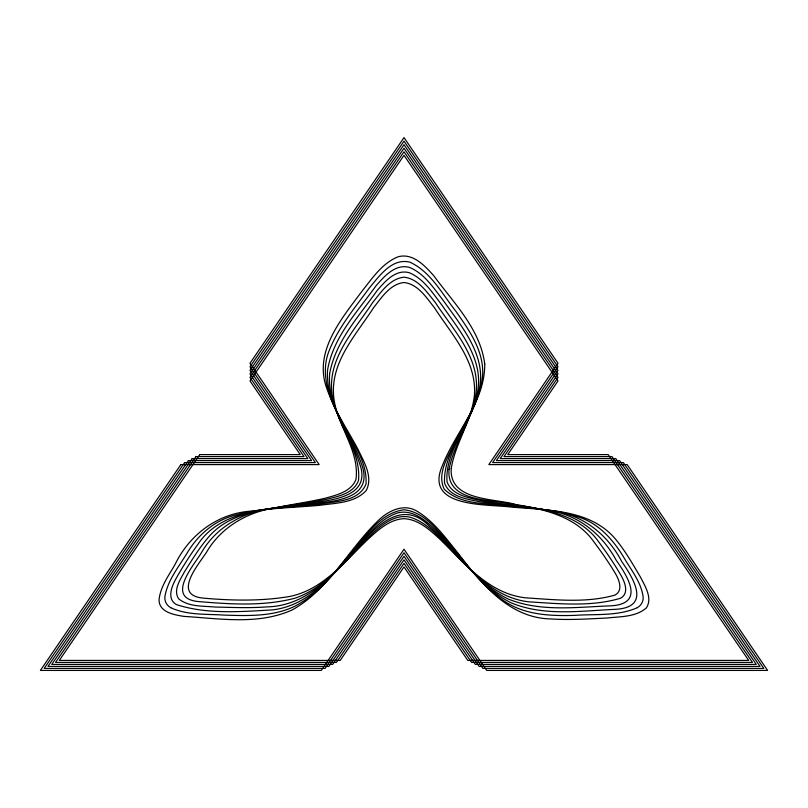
<?xml version="1.0" encoding="UTF-8"?>
<svg xmlns="http://www.w3.org/2000/svg" width="808" height="808" viewBox="0 0 808 808"><rect width="100%" height="100%" fill="white"/><g stroke="black" fill="none" stroke-linecap="round" stroke-linejoin="round"><path stroke-width="1.21" d="M637.26 607.707C617.756 616.363 595.577 613.888 574.771 615.373C551.218 616.06 525.998 615.191 505.586 601.95C483.245 587.133 467.307 565.105 450.298 544.845C437.492 530.705 424.564 511.868 404 509.798C379.901 512.878 366.105 536.35 351.096 552.884C334.522 572.761 318.099 594.223 294.627 606.333C272.66 616.837 247.672 615.827 223.957 615.09C206.192 613.888 187.264 615.403 170.741 607.707M170.741 607.707A11.161 11.161 0 0 1 164.842 596.95C167.63 579.558 179.8 565.61 188.486 550.803C199.515 533.26 216.544 519.312 237.007 514.666C263.852 507.788 291.718 507.272 319.13 504.263C335.209 501.283 358.661 501.909 365.984 484.133C367.781 458.904 348.541 438.289 339.067 416.373C328.674 396.678 320.281 373.054 328.977 351.147C338.138 327.624 354.692 308.121 369.357 287.901C379.437 276.043 391.799 257.833 409.777 262.115C430.896 271.761 442.047 293.92 455.934 311.343C469.206 330.219 484.103 351.116 482.629 375.356C480.275 399.455 466.62 420.221 455.581 441.118C448.874 455.661 436.381 472.811 444.228 489.163C461.358 505.788 488.153 502.879 510.141 506.232C533.432 508.363 557.177 509.747 579.498 517.322C599.011 523.786 613.141 539.815 623.503 556.904C630.886 569.711 641.087 581.891 643.158 596.95A11.161 11.161 0 0 1 637.26 607.707M484.75 363.984C484.972 402.233 455.864 431.31 442.552 465.226C423.402 508.03 486.285 503.96 510.777 507.02C546.986 510.323 590.658 508.858 616.009 539.724C625.523 551.278 632.896 564.378 640.522 577.205C645.026 586.275 652.743 597.849 646.45 607.818C635.856 617.251 620.332 616.464 607.06 618.019C588.325 618.878 569.529 620.211 550.783 618.928C509.212 618.15 481.255 583.538 458.156 553.318C445.905 538.3 434.33 521.827 417.544 511.514C403.546 502.556 387.093 511.272 376.922 521.877C347.804 550.359 328.725 589.8 292.041 610C258.136 625.2 219.715 618.575 183.891 616.383C174.205 614.837 158.863 612.312 159.055 599.627C160.509 586.547 168.68 575.589 175.053 564.479C189.648 534.128 218.907 512.504 253.076 510.999C275.134 507.979 297.415 507.303 319.574 505.343C335.471 503.01 354.581 503.212 366.256 490.496C373.357 476.69 363.751 461.61 357.914 449.157C347.359 429.361 334.512 410.585 327.119 389.254C312.716 352.076 341.653 318.665 362.307 290.789C372.498 278.013 382.305 263.135 398.041 256.793C412.928 252.662 424.856 265.812 433.785 275.76C453.692 302.929 480.245 329.139 484.75 363.984M327.503 370.508C325.644 405.273 350.803 432.856 361.57 464.166C377.558 507.596 312.191 501.233 288.284 506.525C255.732 509.767 217.817 514.494 198.041 544.127C189.941 555.379 182.446 567.095 175.7 579.205C171.589 586.699 166.761 599.071 176.336 604.556C207.01 614.575 240.845 611.686 272.67 609.868C311.09 605.333 335.36 571.993 358.803 544.905C370.003 532.553 381.214 518.473 397.546 512.918C412.928 509.01 426.159 520.796 436.29 530.765C460.449 555.268 479.275 586.628 510.777 602.677C543.269 616.363 579.639 611.02 613.838 609.404C650.965 608.182 634.967 580.588 621.807 561.691C607.485 533.987 581.073 513.252 549.379 510.505C526.331 506.464 502.889 505.434 479.78 501.788C467.044 499.031 449.581 497.082 444.511 482.931C443.208 450.197 470.609 425.028 477.922 394.122C489.355 358.489 462.216 327.351 443.127 300.293C433.583 288.012 424.493 273.659 409.585 267.438C395.466 263.448 384.356 276.286 376.053 285.769C357.237 312.05 332.825 337.461 327.503 370.508M451.207 468.6C449.218 501.303 494.678 498.132 516.14 504.616C544.713 509.343 576.316 516.645 593.93 541.915C601.475 551.935 608.646 562.257 615.09 573.013C618.918 579.407 623.705 590.547 614.878 595.102C586.204 603.283 555.177 599.708 525.745 597.849C489.032 593.85 464.529 563.287 439.926 539.209C429.785 529.927 418.504 519.372 404 518.665C389.496 519.372 378.215 529.927 368.074 539.209C344.895 561.398 323.2 589.497 290.072 596.405C261.439 601.303 231.926 600.667 203.081 598.102C172.084 595.062 198.404 564.782 206.515 552.238C220.968 527.412 246.965 512.09 275.023 507.899C291.739 504.283 308.717 502.061 325.371 498.172C336.784 494.991 351.308 491.668 356.005 479.306C359.833 449.167 335.249 424.17 333.522 394.435C331.391 360.62 356.681 334.017 373.761 307.434C381.8 297.394 390.052 284.103 404 282.507C417.948 284.103 426.2 297.394 434.239 307.434C451.319 334.017 476.609 360.62 474.478 394.435C472.054 420.685 455.338 442.814 451.207 468.6M329.634 373.771C327.008 406.778 350.137 433.623 359.631 463.641C373.346 500.768 321.917 500.778 299.142 504.667C267.185 509.121 229.795 511.121 207.696 538.088C198.919 548.511 191.809 560.186 184.547 571.67C180.376 579.609 172.882 589.89 178.629 598.789C188.688 607.05 202.899 605.859 215.13 607.04C232.553 607.444 250.026 608.202 267.438 606.859C304.252 606 331.381 578.225 353.591 552.005C372.549 530.27 400.384 496.647 429.2 526.038C456.166 549.612 475.124 582.901 508.192 599.021C539.976 611.949 575.316 607.242 608.707 605.919C644.895 605.02 629.18 578.488 616.241 560.308C602.051 533.896 577.043 513.646 546.612 510.262C524.816 505.97 502.586 504.515 480.73 500.576C468.428 497.698 451.945 495.284 447.006 481.719C444.844 450.642 470.276 426.089 476.447 396.566C486.365 361.721 460.186 331.684 441.845 305.04C432.623 293.011 423.897 278.922 409.404 272.75C395.668 268.852 384.951 281.517 376.972 290.769C358.701 316.615 335.35 341.622 329.634 373.771M449.006 469.397C446.097 503.919 495.254 498.93 517.332 505.252C547.248 509.454 580.952 515.938 599.273 542.653C607 553.076 614.282 563.863 620.827 575.074C624.756 581.831 629.553 593.385 620.473 598.253C591.133 607.05 559.176 603.697 528.937 601.849C493.688 597.94 469.68 569.266 447.016 545.016C436.239 534.098 425.281 521.847 410.141 517.231C395.89 513.837 383.184 523.766 373.276 532.735C348.43 555.783 328.331 586.84 294.88 598.223C263.337 606.505 229.937 604.232 197.768 601.495C165.953 597.991 192.688 566.63 201.01 553.409C215.706 527.159 243.41 511.787 272.761 508.262C290.547 504.889 308.585 503.02 326.321 499.374C338.178 496.354 353.682 493.476 358.5 480.518C361.459 448.591 334.603 423.038 331.765 391.708C328.401 356.924 354.985 329.593 372.66 302.546C381.012 292.264 389.658 278.75 404 277.174C418.342 278.75 426.988 292.264 435.34 302.546C453.015 329.593 479.599 356.924 476.235 391.708C472.741 419.403 454.308 442.259 449.006 469.397M180.851 464.6L40.4 670.418L321.291 670.418L404 549.218L486.709 670.418L767.6 670.418L627.149 464.6L488.84 464.6L557.995 363.257L404 137.582L250.005 363.257L319.16 464.6L180.851 464.6M184.628 462.6L44.177 668.418L325.079 668.418L404 552.763L482.921 668.418L763.823 668.418L623.372 462.6L492.617 462.6L557.995 366.802L404 141.127L250.005 366.802L315.383 462.6L184.628 462.6M188.405 460.6L47.965 666.418L328.856 666.418L404 556.298L479.144 666.418L760.035 666.418L619.595 460.6L496.405 460.6L557.995 370.347L404 144.672L250.005 370.347L311.595 460.6L188.405 460.6M192.193 458.611L51.742 664.418L332.633 664.418L404 559.843L475.367 664.418L756.258 664.418L615.807 458.611L500.182 458.611L557.995 373.892L404 148.218L250.005 373.892L307.818 458.611L192.193 458.611M195.97 456.611L55.53 662.429L336.421 662.429L404 563.388L471.579 662.429L752.47 662.429L612.03 456.611L503.97 456.611L557.995 377.427L404 151.763L250.005 377.427L304.03 456.611L195.97 456.611M199.758 454.611L59.307 660.429L340.198 660.429L404 566.933L467.802 660.429L748.693 660.429L608.242 454.611L507.747 454.611L557.995 380.972L404 155.308L250.005 380.972L300.253 454.611L199.758 454.611"/></g></svg>
